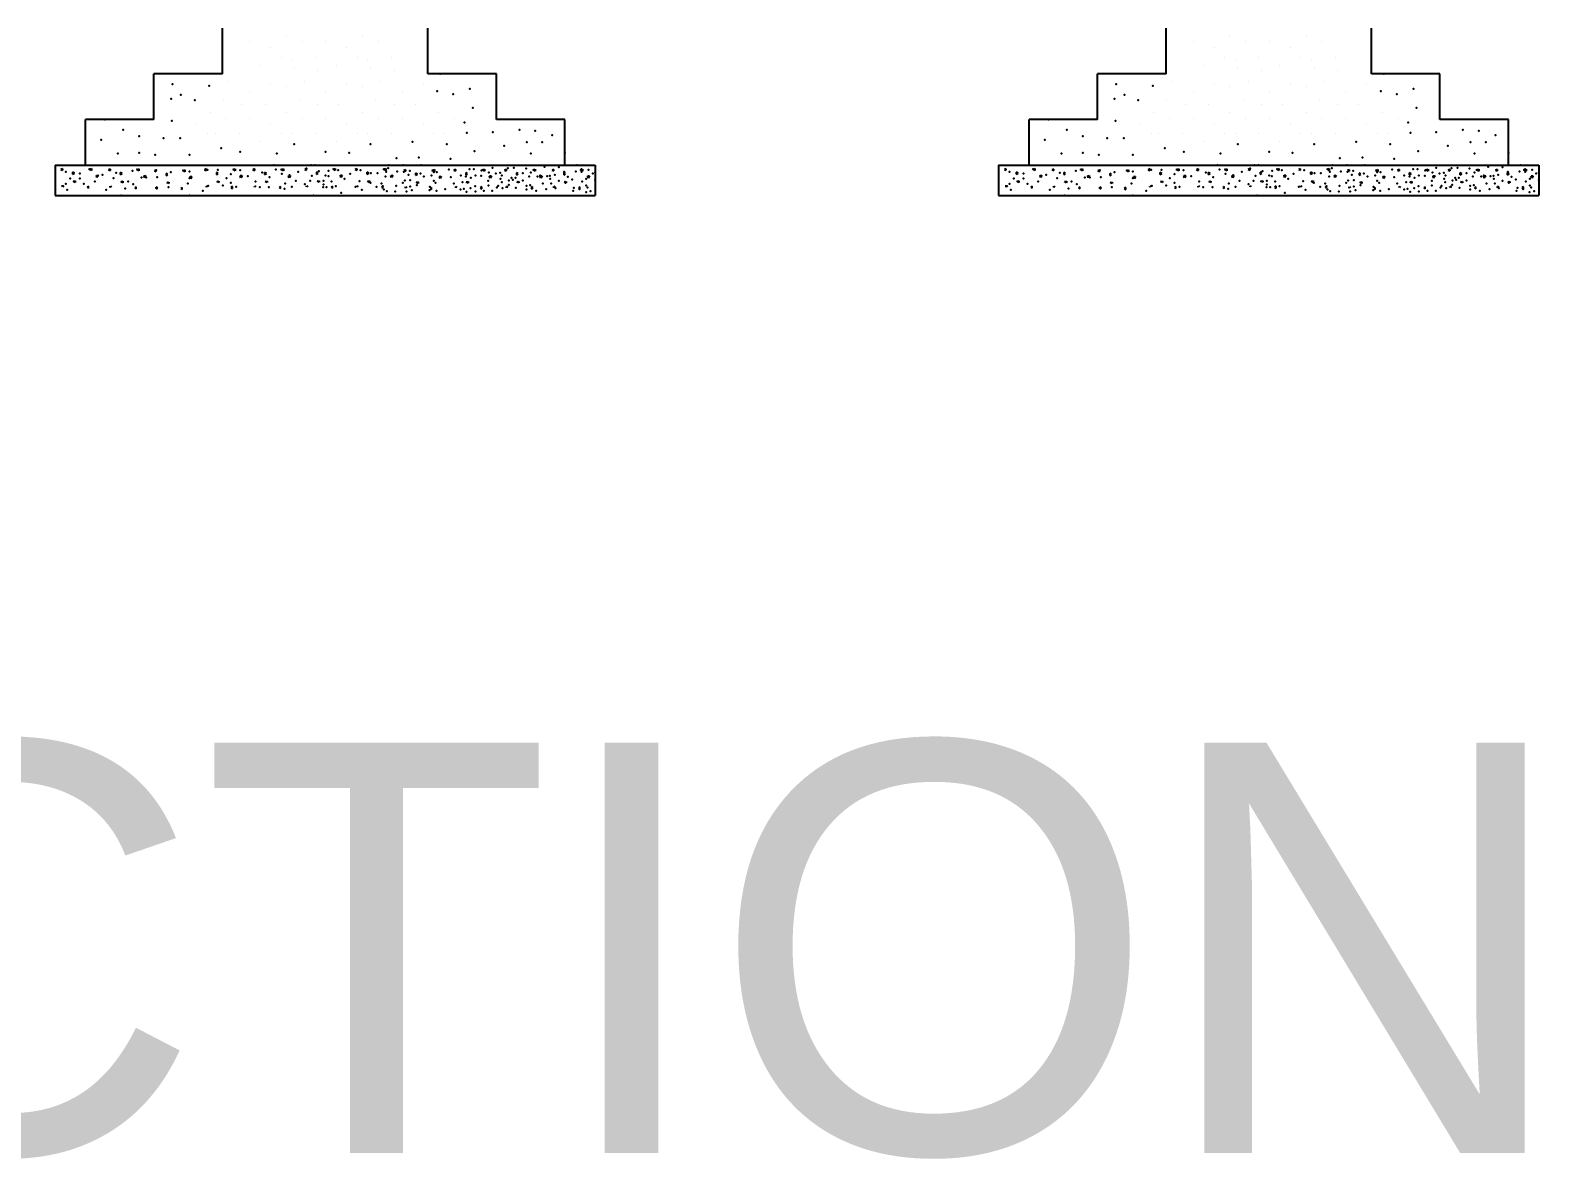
# Model space of a CAD drawing. Header units: inches. Extents: x 140261 to 278399, y 61833 to 125561.
# Drawn here: x 141424.3 to 141622.6, y 63242.2 to 63390.6 of the extents above; entities that cross this region are included whole.
import ezdxf

# ---------------------------------------------------------------- set-up
doc = ezdxf.new("R2010")
doc.units = ezdxf.units.IN
doc.layers.add('PDF_0', color=7, linetype='Continuous')
doc.styles.get("Standard").update_dxf_attribs({"font": 'arial.ttf'})

msp = doc.modelspace()

# ---------------------------------------------------------------- linework, layer by layer
for p, q in [((141449.58, 63384.88), (141449.58, 63390.88)), ((141476.58, 63384.88), (141476.58, 63390.88)), ((141573.6, 63384.88), (141573.6, 63390.88)), ((141600.6, 63384.88), (141600.6, 63390.88)), ((141440.58, 63378.88), (141440.58, 63384.88)), ((141449.58, 63384.88), (141440.58, 63384.88)), ((141485.58, 63384.88), (141476.58, 63384.88)), ((141485.58, 63378.88), (141485.58, 63384.88)), ((141564.6, 63378.88), (141564.6, 63384.88)), ((141573.6, 63384.88), (141564.6, 63384.88)), ((141609.6, 63384.88), (141600.6, 63384.88)), ((141609.6, 63378.88), (141609.6, 63384.88)), ((141431.58, 63372.88), (141431.58, 63378.88)), ((141440.58, 63378.88), (141431.58, 63378.88)), ((141494.58, 63378.88), (141485.58, 63378.88)), ((141494.58, 63372.88), (141494.58, 63378.88)), ((141555.6, 63372.88), (141555.6, 63378.88)), ((141564.6, 63378.88), (141555.6, 63378.88)), ((141618.6, 63378.88), (141609.6, 63378.88)), ((141618.6, 63372.88), (141618.6, 63378.88)), ((141427.58, 63372.88), (141427.58, 63368.88)), ((141427.58, 63372.88), (141498.58, 63372.88)), ((141428.59, 63372.39), (141428.35, 63372.28)), ((141428.35, 63372.28), (141428.59, 63372.21)), ((141428.59, 63372.21), (141428.59, 63372.39)), ((141429.88, 63371.94), (141429.88, 63371.67)), ((141430.13, 63371.81), (141429.88, 63371.94)), ((141429.88, 63371.67), (141430.13, 63371.81)), ((141432.03, 63372.32), (141432.35, 63372.42)), ((141432.35, 63372.15), (141432.03, 63372.32)), ((141432.35, 63372.42), (141432.35, 63372.15)), ((141433.03, 63371.52), (141433.27, 63371.53)), ((141433.09, 63371.24), (141433.03, 63371.52)), ((141433.27, 63371.53), (141433.09, 63371.24)), ((141434.85, 63372.34), (141434.6, 63372.23)), ((141434.6, 63372.23), (141434.85, 63372.16)), ((141434.85, 63372.16), (141434.85, 63372.34)), ((141436.14, 63371.89), (141436.14, 63371.62)), ((141436.38, 63371.76), (141436.14, 63371.89)), ((141436.14, 63371.62), (141436.38, 63371.76)), ((141438.28, 63372.27), (141438.61, 63372.37)), ((141438.61, 63372.1), (141438.28, 63372.27)), ((141438.61, 63372.37), (141438.61, 63372.1)), ((141439.29, 63371.47), (141439.52, 63371.48)), ((141439.35, 63371.19), (141439.29, 63371.47)), ((141439.52, 63371.48), (141439.35, 63371.19)), ((141440.89, 63372.22), (141440.64, 63372.11)), ((141440.64, 63372.11), (141440.89, 63372.04)), ((141440.89, 63372.04), (141440.89, 63372.22)), ((141442.18, 63371.77), (141442.18, 63371.5)), ((141442.42, 63371.64), (141442.18, 63371.77)), ((141442.18, 63371.5), (141442.42, 63371.64)), ((141444.32, 63372.15), (141444.65, 63372.25)), ((141444.65, 63371.98), (141444.32, 63372.15)), ((141444.65, 63372.25), (141444.65, 63371.98)), ((141445.33, 63371.35), (141445.56, 63371.36)), ((141445.39, 63371.07), (141445.33, 63371.35)), ((141445.56, 63371.36), (141445.39, 63371.07)), ((141447.49, 63372.36), (141447.24, 63372.25)), ((141447.24, 63372.25), (141447.49, 63372.18)), ((141447.49, 63372.18), (141447.49, 63372.36)), ((141448.78, 63371.91), (141448.78, 63371.64)), ((141449.03, 63371.78), (141448.78, 63371.91)), ((141448.78, 63371.64), (141449.03, 63371.78)), ((141450.93, 63372.29), (141451.25, 63372.39)), ((141451.25, 63372.12), (141450.93, 63372.29)), ((141451.25, 63372.39), (141451.25, 63372.12)), ((141451.93, 63371.49), (141452.17, 63371.5)), ((141451.99, 63371.21), (141451.93, 63371.49)), ((141452.17, 63371.5), (141451.99, 63371.21)), ((141453.83, 63372.36), (141453.58, 63372.25)), ((141453.58, 63372.25), (141453.83, 63372.18)), ((141453.83, 63372.18), (141453.83, 63372.36)), ((141455.12, 63371.91), (141455.12, 63371.64)), ((141455.36, 63371.78), (141455.12, 63371.91)), ((141455.12, 63371.64), (141455.36, 63371.78)), ((141457.26, 63372.29), (141457.59, 63372.39)), ((141457.59, 63372.12), (141457.26, 63372.29)), ((141457.59, 63372.39), (141457.59, 63372.12)), ((141458.27, 63371.49), (141458.51, 63371.5)), ((141458.33, 63371.21), (141458.27, 63371.49)), ((141458.51, 63371.5), (141458.33, 63371.21)), ((141460.65, 63372.4), (141460.4, 63372.29)), ((141460.4, 63372.29), (141460.65, 63372.22)), ((141460.65, 63372.22), (141460.65, 63372.4)), ((141461.94, 63371.94), (141461.94, 63371.68)), ((141462.18, 63371.82), (141461.94, 63371.94)), ((141461.94, 63371.68), (141462.18, 63371.82)), ((141464.09, 63372.33), (141464.41, 63372.43)), ((141464.41, 63372.16), (141464.09, 63372.33)), ((141464.41, 63372.43), (141464.41, 63372.16)), ((141465.09, 63371.53), (141465.33, 63371.54)), ((141465.15, 63371.25), (141465.09, 63371.53)), ((141465.33, 63371.54), (141465.15, 63371.25)), ((141467.28, 63372.39), (141467.03, 63372.28)), ((141467.03, 63372.28), (141467.28, 63372.21)), ((141467.28, 63372.21), (141467.28, 63372.39)), ((141468.57, 63371.94), (141468.57, 63371.67)), ((141468.82, 63371.81), (141468.57, 63371.94)), ((141468.57, 63371.67), (141468.82, 63371.81)), ((141470.72, 63372.32), (141471.04, 63372.42)), ((141471.04, 63372.15), (141470.72, 63372.32)), ((141471.04, 63372.42), (141471.04, 63372.15)), ((141471.72, 63371.52), (141471.96, 63371.53)), ((141471.78, 63371.24), (141471.72, 63371.52)), ((141471.96, 63371.53), (141471.78, 63371.24)), ((141473.67, 63372.25), (141473.43, 63372.14)), ((141473.43, 63372.14), (141473.67, 63372.07)), ((141473.67, 63372.07), (141473.67, 63372.25)), ((141474.96, 63371.8), (141474.96, 63371.53)), ((141475.21, 63371.67), (141474.96, 63371.8)), ((141474.96, 63371.53), (141475.21, 63371.67)), ((141477.11, 63372.18), (141477.44, 63372.28)), ((141477.44, 63372.02), (141477.11, 63372.18)), ((141477.44, 63372.28), (141477.44, 63372.02)), ((141478.12, 63371.39), (141478.35, 63371.4)), ((141478.18, 63371.1), (141478.12, 63371.39)), ((141478.35, 63371.4), (141478.18, 63371.1)), ((141480.26, 63372.3), (141480.01, 63372.19)), ((141480.01, 63372.19), (141480.26, 63372.12)), ((141480.26, 63372.12), (141480.26, 63372.3)), ((141481.55, 63371.85), (141481.55, 63371.58)), ((141481.79, 63371.72), (141481.55, 63371.85)), ((141481.55, 63371.58), (141481.79, 63371.72)), ((141483.7, 63372.23), (141484.02, 63372.33)), ((141484.02, 63372.07), (141483.7, 63372.23)), ((141484.02, 63372.33), (141484.02, 63372.07)), ((141484.7, 63371.44), (141484.94, 63371.45)), ((141484.76, 63371.15), (141484.7, 63371.44)), ((141484.94, 63371.45), (141484.76, 63371.15)), ((141486.92, 63372.31), (141486.67, 63372.2)), ((141486.67, 63372.2), (141486.92, 63372.13)), ((141486.92, 63372.13), (141486.92, 63372.31)), ((141488.21, 63371.86), (141488.21, 63371.59)), ((141488.46, 63371.73), (141488.21, 63371.86)), ((141488.21, 63371.59), (141488.46, 63371.73)), ((141490.36, 63372.24), (141490.68, 63372.34)), ((141490.68, 63372.08), (141490.36, 63372.24)), ((141490.68, 63372.34), (141490.68, 63372.08)), ((141491.36, 63371.45), (141491.6, 63371.46)), ((141491.42, 63371.16), (141491.36, 63371.45)), ((141491.6, 63371.46), (141491.42, 63371.16)), ((141493.15, 63372.31), (141492.9, 63372.2)), ((141492.9, 63372.2), (141493.15, 63372.13)), ((141493.15, 63372.13), (141493.15, 63372.31)), ((141494.44, 63371.86), (141494.44, 63371.59)), ((141494.68, 63371.73), (141494.44, 63371.86)), ((141494.44, 63371.59), (141494.68, 63371.73)), ((141496.58, 63372.24), (141496.91, 63372.34)), ((141496.91, 63372.08), (141496.58, 63372.24)), ((141496.91, 63372.34), (141496.91, 63372.08)), ((141497.59, 63371.45), (141497.83, 63371.46)), ((141497.65, 63371.16), (141497.59, 63371.45)), ((141497.83, 63371.46), (141497.65, 63371.16)), ((141498.58, 63372.88), (141498.58, 63368.88)), ((141551.6, 63372.88), (141551.6, 63368.88)), ((141551.6, 63372.88), (141622.6, 63372.88)), ((141552.61, 63372.39), (141552.37, 63372.28)), ((141552.37, 63372.28), (141552.61, 63372.21)), ((141552.61, 63372.21), (141552.61, 63372.39)), ((141553.9, 63371.94), (141553.9, 63371.67)), ((141554.15, 63371.81), (141553.9, 63371.94)), ((141553.9, 63371.67), (141554.15, 63371.81)), ((141556.05, 63372.32), (141556.38, 63372.42)), ((141556.38, 63372.15), (141556.05, 63372.32)), ((141556.38, 63372.42), (141556.38, 63372.15)), ((141557.06, 63371.52), (141557.29, 63371.53)), ((141557.12, 63371.24), (141557.06, 63371.52)), ((141557.29, 63371.53), (141557.12, 63371.24)), ((141558.87, 63372.34), (141558.62, 63372.23)), ((141558.62, 63372.23), (141558.87, 63372.16)), ((141558.87, 63372.16), (141558.87, 63372.34)), ((141560.16, 63371.89), (141560.16, 63371.62)), ((141560.4, 63371.76), (141560.16, 63371.89)), ((141560.16, 63371.62), (141560.4, 63371.76)), ((141562.31, 63372.27), (141562.63, 63372.37)), ((141562.63, 63372.1), (141562.31, 63372.27)), ((141562.63, 63372.37), (141562.63, 63372.1)), ((141563.31, 63371.47), (141563.55, 63371.48)), ((141563.37, 63371.19), (141563.31, 63371.47)), ((141563.55, 63371.48), (141563.37, 63371.19)), ((141564.91, 63372.22), (141564.66, 63372.11)), ((141564.66, 63372.11), (141564.91, 63372.04)), ((141564.91, 63372.04), (141564.91, 63372.22)), ((141566.2, 63371.77), (141566.2, 63371.5)), ((141566.44, 63371.64), (141566.2, 63371.77)), ((141566.2, 63371.5), (141566.44, 63371.64)), ((141568.35, 63372.15), (141568.67, 63372.25)), ((141568.67, 63371.98), (141568.35, 63372.15)), ((141568.67, 63372.25), (141568.67, 63371.98)), ((141569.35, 63371.35), (141569.59, 63371.36)), ((141569.41, 63371.07), (141569.35, 63371.35)), ((141569.59, 63371.36), (141569.41, 63371.07)), ((141571.51, 63372.36), (141571.27, 63372.25)), ((141571.27, 63372.25), (141571.51, 63372.18)), ((141571.51, 63372.18), (141571.51, 63372.36)), ((141572.8, 63371.91), (141572.8, 63371.64)), ((141573.05, 63371.78), (141572.8, 63371.91)), ((141572.8, 63371.64), (141573.05, 63371.78)), ((141574.95, 63372.29), (141575.27, 63372.39)), ((141575.27, 63372.12), (141574.95, 63372.29)), ((141575.27, 63372.39), (141575.27, 63372.12)), ((141575.95, 63371.49), (141576.19, 63371.5)), ((141576.01, 63371.21), (141575.95, 63371.49)), ((141576.19, 63371.5), (141576.01, 63371.21)), ((141577.85, 63372.36), (141577.6, 63372.25)), ((141577.6, 63372.25), (141577.85, 63372.18)), ((141577.85, 63372.18), (141577.85, 63372.36)), ((141579.14, 63371.91), (141579.14, 63371.64)), ((141579.39, 63371.78), (141579.14, 63371.91)), ((141579.14, 63371.64), (141579.39, 63371.78)), ((141581.29, 63372.29), (141581.61, 63372.39)), ((141581.61, 63372.12), (141581.29, 63372.29)), ((141581.61, 63372.39), (141581.61, 63372.12)), ((141582.29, 63371.49), (141582.53, 63371.5)), ((141582.35, 63371.21), (141582.29, 63371.49)), ((141582.53, 63371.5), (141582.35, 63371.21)), ((141584.67, 63372.4), (141584.42, 63372.29)), ((141584.42, 63372.29), (141584.67, 63372.22)), ((141584.67, 63372.22), (141584.67, 63372.4)), ((141585.96, 63371.94), (141585.96, 63371.68)), ((141586.21, 63371.82), (141585.96, 63371.94)), ((141585.96, 63371.68), (141586.21, 63371.82)), ((141588.11, 63372.33), (141588.43, 63372.43)), ((141588.43, 63372.16), (141588.11, 63372.33)), ((141588.43, 63372.43), (141588.43, 63372.16)), ((141589.11, 63371.53), (141589.35, 63371.54)), ((141589.17, 63371.25), (141589.11, 63371.53)), ((141589.35, 63371.54), (141589.17, 63371.25)), ((141591.3, 63372.39), (141591.06, 63372.28)), ((141591.06, 63372.28), (141591.3, 63372.21)), ((141591.3, 63372.21), (141591.3, 63372.39)), ((141592.59, 63371.94), (141592.59, 63371.67)), ((141592.84, 63371.81), (141592.59, 63371.94)), ((141592.59, 63371.67), (141592.84, 63371.81)), ((141594.74, 63372.32), (141595.06, 63372.42)), ((141595.06, 63372.15), (141594.74, 63372.32)), ((141595.06, 63372.42), (141595.06, 63372.15)), ((141595.74, 63371.52), (141595.98, 63371.53)), ((141595.8, 63371.24), (141595.74, 63371.52)), ((141595.98, 63371.53), (141595.8, 63371.24)), ((141597.7, 63372.25), (141597.45, 63372.14)), ((141597.45, 63372.14), (141597.7, 63372.07)), ((141597.7, 63372.07), (141597.7, 63372.25)), ((141598.99, 63371.8), (141598.99, 63371.53)), ((141599.23, 63371.67), (141598.99, 63371.8)), ((141598.99, 63371.53), (141599.23, 63371.67)), ((141601.13, 63372.18), (141601.46, 63372.28)), ((141601.46, 63372.02), (141601.13, 63372.18)), ((141601.46, 63372.28), (141601.46, 63372.02)), ((141602.14, 63371.39), (141602.37, 63371.4)), ((141602.2, 63371.1), (141602.14, 63371.39)), ((141602.37, 63371.4), (141602.2, 63371.1)), ((141604.28, 63372.3), (141604.03, 63372.19)), ((141604.03, 63372.19), (141604.28, 63372.12)), ((141604.28, 63372.12), (141604.28, 63372.3)), ((141605.57, 63371.85), (141605.57, 63371.58)), ((141605.82, 63371.72), (141605.57, 63371.85)), ((141605.57, 63371.58), (141605.82, 63371.72)), ((141607.72, 63372.23), (141608.04, 63372.33)), ((141608.04, 63372.07), (141607.72, 63372.23)), ((141608.04, 63372.33), (141608.04, 63372.07)), ((141608.72, 63371.44), (141608.96, 63371.45)), ((141608.78, 63371.15), (141608.72, 63371.44)), ((141608.96, 63371.45), (141608.78, 63371.15)), ((141610.94, 63372.31), (141610.69, 63372.2)), ((141610.69, 63372.2), (141610.94, 63372.13)), ((141610.94, 63372.13), (141610.94, 63372.31)), ((141612.23, 63371.86), (141612.23, 63371.59)), ((141612.48, 63371.73), (141612.23, 63371.86)), ((141612.23, 63371.59), (141612.48, 63371.73)), ((141614.38, 63372.24), (141614.7, 63372.34)), ((141614.7, 63372.08), (141614.38, 63372.24)), ((141614.7, 63372.34), (141614.7, 63372.08)), ((141615.38, 63371.45), (141615.62, 63371.46)), ((141615.44, 63371.16), (141615.38, 63371.45)), ((141615.62, 63371.46), (141615.44, 63371.16)), ((141617.17, 63372.31), (141616.92, 63372.2)), ((141616.92, 63372.2), (141617.17, 63372.13)), ((141617.17, 63372.13), (141617.17, 63372.31)), ((141618.46, 63371.86), (141618.46, 63371.59)), ((141618.71, 63371.73), (141618.46, 63371.86)), ((141618.46, 63371.59), (141618.71, 63371.73)), ((141620.61, 63372.24), (141620.93, 63372.34)), ((141620.93, 63372.08), (141620.61, 63372.24)), ((141620.93, 63372.34), (141620.93, 63372.08)), ((141621.61, 63371.45), (141621.85, 63371.46)), ((141621.67, 63371.16), (141621.61, 63371.45)), ((141621.85, 63371.46), (141621.67, 63371.16)), ((141622.6, 63372.88), (141622.6, 63368.88)), ((141428.43, 63370.14), (141428.73, 63370.16)), ((141428.58, 63369.98), (141428.57, 63370.15)), ((141428.73, 63370.16), (141428.58, 63369.98)), ((141429.96, 63370.76), (141430.23, 63370.79)), ((141430.23, 63370.6), (141429.96, 63370.76)), ((141430.23, 63370.79), (141430.23, 63370.6)), ((141431.99, 63370.08), (141431.8, 63369.95)), ((141431.8, 63369.95), (141431.99, 63369.82)), ((141431.99, 63369.82), (141431.99, 63370.08)), ((141434.84, 63369.93), (141434.83, 63370.09)), ((141434.98, 63370.11), (141434.84, 63369.93)), ((141436.22, 63370.71), (141436.48, 63370.74)), ((141436.48, 63370.55), (141436.22, 63370.71)), ((141436.48, 63370.74), (141436.48, 63370.55)), ((141438.24, 63370.03), (141438.06, 63369.9)), ((141438.06, 63369.9), (141438.24, 63369.77)), ((141438.24, 63369.77), (141438.24, 63370.03)), ((141440.88, 63369.81), (141440.86, 63369.98)), ((141441.02, 63369.99), (141440.88, 63369.81)), ((141442.25, 63370.59), (141442.52, 63370.62)), ((141442.52, 63370.43), (141442.25, 63370.59)), ((141442.52, 63370.62), (141442.52, 63370.43)), ((141444.28, 63369.91), (141444.1, 63369.78)), ((141444.1, 63369.78), (141444.28, 63369.65)), ((141444.28, 63369.65), (141444.28, 63369.91)), ((141447.48, 63369.95), (141447.47, 63370.12)), ((141447.63, 63370.13), (141447.48, 63369.95)), ((141448.86, 63370.73), (141449.12, 63370.76)), ((141449.12, 63370.57), (141448.86, 63370.73)), ((141449.12, 63370.76), (141449.12, 63370.57)), ((141450.89, 63370.05), (141450.7, 63369.92)), ((141450.7, 63369.92), (141450.89, 63369.79)), ((141450.89, 63369.79), (141450.89, 63370.05)), ((141453.82, 63369.95), (141453.81, 63370.12)), ((141453.97, 63370.13), (141453.82, 63369.95)), ((141455.2, 63370.73), (141455.46, 63370.76)), ((141455.46, 63370.57), (141455.2, 63370.73)), ((141455.46, 63370.76), (141455.46, 63370.57)), ((141457.23, 63370.05), (141457.04, 63369.92)), ((141457.04, 63369.92), (141457.23, 63369.79)), ((141457.23, 63369.79), (141457.23, 63370.05)), ((141460.64, 63369.99), (141460.63, 63370.15)), ((141460.79, 63370.16), (141460.64, 63369.99)), ((141462.02, 63370.76), (141462.28, 63370.79)), ((141462.28, 63370.61), (141462.02, 63370.76)), ((141462.28, 63370.79), (141462.28, 63370.61)), ((141464.05, 63370.08), (141463.86, 63369.96)), ((141463.86, 63369.96), (141464.05, 63369.83)), ((141464.05, 63369.83), (141464.05, 63370.08)), ((141467.27, 63369.98), (141467.26, 63370.15)), ((141467.42, 63370.16), (141467.27, 63369.98)), ((141468.65, 63370.76), (141468.91, 63370.79)), ((141468.91, 63370.6), (141468.65, 63370.76)), ((141468.91, 63370.79), (141468.91, 63370.6)), ((141470.68, 63370.08), (141470.49, 63369.95)), ((141470.49, 63369.95), (141470.68, 63369.82)), ((141470.68, 63369.82), (141470.68, 63370.08)), ((141473.66, 63369.84), (141473.65, 63370.01)), ((141473.81, 63370.02), (141473.66, 63369.84)), ((141475.04, 63370.62), (141475.31, 63370.65)), ((141475.31, 63370.46), (141475.04, 63370.62)), ((141475.31, 63370.65), (141475.31, 63370.46)), ((141477.07, 63369.94), (141476.89, 63369.81)), ((141476.89, 63369.81), (141477.07, 63369.68)), ((141477.07, 63369.68), (141477.07, 63369.94)), ((141480.25, 63369.89), (141480.24, 63370.06)), ((141480.4, 63370.07), (141480.25, 63369.89)), ((141481.63, 63370.67), (141481.89, 63370.7)), ((141481.89, 63370.51), (141481.63, 63370.67)), ((141481.89, 63370.7), (141481.89, 63370.51)), ((141483.66, 63369.99), (141483.47, 63369.86)), ((141483.47, 63369.86), (141483.66, 63369.73)), ((141483.66, 63369.73), (141483.66, 63369.99)), ((141486.91, 63369.9), (141486.9, 63370.07)), ((141487.06, 63370.08), (141486.91, 63369.9)), ((141488.29, 63370.68), (141488.55, 63370.71)), ((141488.55, 63370.52), (141488.29, 63370.68)), ((141488.55, 63370.71), (141488.55, 63370.52)), ((141490.32, 63370), (141490.13, 63369.87)), ((141490.13, 63369.87), (141490.32, 63369.74)), ((141490.32, 63369.74), (141490.32, 63370)), ((141493.14, 63369.9), (141493.13, 63370.07)), ((141493.29, 63370.08), (141493.14, 63369.9)), ((141494.52, 63370.68), (141494.78, 63370.71)), ((141494.78, 63370.52), (141494.52, 63370.68)), ((141494.78, 63370.71), (141494.78, 63370.52)), ((141496.55, 63370), (141496.36, 63369.87)), ((141496.36, 63369.87), (141496.55, 63369.74)), ((141496.55, 63369.74), (141496.55, 63370)), ((141552.46, 63370.14), (141552.75, 63370.16)), ((141552.6, 63369.98), (141552.59, 63370.15)), ((141552.75, 63370.16), (141552.6, 63369.98)), ((141553.98, 63370.76), (141554.25, 63370.79)), ((141554.25, 63370.6), (141553.98, 63370.76)), ((141554.25, 63370.79), (141554.25, 63370.6)), ((141556.01, 63370.08), (141555.82, 63369.95)), ((141555.82, 63369.95), (141556.01, 63369.82)), ((141556.01, 63369.82), (141556.01, 63370.08)), ((141558.86, 63369.93), (141558.85, 63370.09)), ((141559.01, 63370.11), (141558.86, 63369.93)), ((141560.24, 63370.71), (141560.5, 63370.74)), ((141560.5, 63370.55), (141560.24, 63370.71)), ((141560.5, 63370.74), (141560.5, 63370.55)), ((141562.27, 63370.03), (141562.08, 63369.9)), ((141562.08, 63369.9), (141562.27, 63369.77)), ((141562.27, 63369.77), (141562.27, 63370.03)), ((141564.9, 63369.81), (141564.89, 63369.98)), ((141565.05, 63369.99), (141564.9, 63369.81)), ((141566.28, 63370.59), (141566.54, 63370.62)), ((141566.54, 63370.43), (141566.28, 63370.59)), ((141566.54, 63370.62), (141566.54, 63370.43)), ((141568.31, 63369.91), (141568.12, 63369.78)), ((141568.12, 63369.78), (141568.31, 63369.65)), ((141568.31, 63369.65), (141568.31, 63369.91)), ((141571.5, 63369.95), (141571.49, 63370.12)), ((141571.65, 63370.13), (141571.5, 63369.95)), ((141572.88, 63370.73), (141573.15, 63370.76)), ((141573.15, 63370.57), (141572.88, 63370.73)), ((141573.15, 63370.76), (141573.15, 63370.57)), ((141574.91, 63370.05), (141574.72, 63369.92)), ((141574.72, 63369.92), (141574.91, 63369.79)), ((141574.91, 63369.79), (141574.91, 63370.05)), ((141577.84, 63369.95), (141577.83, 63370.12)), ((141577.99, 63370.13), (141577.84, 63369.95)), ((141579.22, 63370.73), (141579.48, 63370.76)), ((141579.48, 63370.57), (141579.22, 63370.73)), ((141579.48, 63370.76), (141579.48, 63370.57)), ((141581.25, 63370.05), (141581.06, 63369.92)), ((141581.06, 63369.92), (141581.25, 63369.79)), ((141581.25, 63369.79), (141581.25, 63370.05)), ((141584.66, 63369.99), (141584.65, 63370.15)), ((141584.81, 63370.16), (141584.66, 63369.99)), ((141586.04, 63370.76), (141586.31, 63370.79)), ((141586.31, 63370.61), (141586.04, 63370.76)), ((141586.31, 63370.79), (141586.31, 63370.61)), ((141588.07, 63370.08), (141587.88, 63369.96)), ((141587.88, 63369.96), (141588.07, 63369.83)), ((141588.07, 63369.83), (141588.07, 63370.08)), ((141591.29, 63369.98), (141591.28, 63370.15)), ((141591.44, 63370.16), (141591.29, 63369.98)), ((141592.67, 63370.76), (141592.94, 63370.79)), ((141592.94, 63370.6), (141592.67, 63370.76)), ((141592.94, 63370.79), (141592.94, 63370.6)), ((141594.7, 63370.08), (141594.51, 63369.95)), ((141594.51, 63369.95), (141594.7, 63369.82)), ((141594.7, 63369.82), (141594.7, 63370.08)), ((141597.69, 63369.84), (141597.68, 63370.01)), ((141597.83, 63370.02), (141597.69, 63369.84)), ((141599.07, 63370.62), (141599.33, 63370.65)), ((141599.33, 63370.46), (141599.07, 63370.62)), ((141599.33, 63370.65), (141599.33, 63370.46)), ((141601.09, 63369.94), (141600.91, 63369.81)), ((141600.91, 63369.81), (141601.09, 63369.68)), ((141601.09, 63369.68), (141601.09, 63369.94)), ((141604.27, 63369.89), (141604.26, 63370.06)), ((141604.42, 63370.07), (141604.27, 63369.89)), ((141605.65, 63370.67), (141605.91, 63370.7)), ((141605.91, 63370.51), (141605.65, 63370.67)), ((141605.91, 63370.7), (141605.91, 63370.51)), ((141607.68, 63369.99), (141607.49, 63369.86)), ((141607.49, 63369.86), (141607.68, 63369.73)), ((141607.68, 63369.73), (141607.68, 63369.99)), ((141610.93, 63369.9), (141610.92, 63370.07)), ((141611.08, 63370.08), (141610.93, 63369.9)), ((141612.31, 63370.68), (141612.58, 63370.71)), ((141612.58, 63370.52), (141612.31, 63370.68)), ((141612.58, 63370.71), (141612.58, 63370.52)), ((141614.34, 63370), (141614.15, 63369.87)), ((141614.15, 63369.87), (141614.34, 63369.74)), ((141614.34, 63369.74), (141614.34, 63370)), ((141617.16, 63369.9), (141617.15, 63370.07)), ((141617.31, 63370.08), (141617.16, 63369.9)), ((141618.54, 63370.68), (141618.8, 63370.71)), ((141618.8, 63370.52), (141618.54, 63370.68)), ((141618.8, 63370.71), (141618.8, 63370.52)), ((141620.57, 63370), (141620.38, 63369.87)), ((141620.38, 63369.87), (141620.57, 63369.74)), ((141620.57, 63369.74), (141620.57, 63370)), ((141427.58, 63368.88), (141498.58, 63368.88)), ((141551.6, 63368.88), (141622.6, 63368.88))]:
    msp.add_line(p, q)
for p in [(141443.03, 63383.49), (141447.83, 63383.29), (141478.21, 63384.88), (141567.05, 63383.49), (141571.85, 63383.29), (141602.23, 63384.88), (141442.83, 63381.59), (141444.13, 63382.09), (141445.93, 63381.39), (141477.81, 63382.59), (141479.91, 63382.19), (141482.11, 63382.89), (141566.85, 63381.59), (141568.15, 63382.09), (141569.95, 63381.39), (141601.83, 63382.59), (141603.93, 63382.19), (141606.13, 63382.89), (141482.51, 63380.39), (141606.53, 63380.39), (141434.14, 63378.88), (141436.54, 63377.49), (141442.93, 63378.69), (141481.41, 63378.49), (141485.11, 63377.19), (141485.11, 63377.19), (141488.61, 63377.49), (141490.7, 63377.39), (141558.16, 63378.88), (141560.56, 63377.49), (141566.95, 63378.69), (141605.43, 63378.49), (141609.13, 63377.19), (141609.13, 63377.19), (141612.63, 63377.49), (141614.73, 63377.39), (141433.64, 63376.19), (141438.63, 63376.69), (141438.63, 63376.69), (141441.83, 63376.39), (141444.03, 63376.39), (141459.02, 63375.6), (141469.04, 63375.6), (141469.04, 63375.6), (141474.57, 63375.94), (141479.06, 63375.6), (141481.71, 63377.09), (141486.61, 63375.4), (141486.61, 63375.4), (141489.6, 63375.9), (141491.6, 63375.88), (141492.9, 63376.79), (141557.66, 63376.19), (141562.66, 63376.69), (141562.66, 63376.69), (141565.85, 63376.39), (141568.05, 63376.39), (141583.04, 63375.6), (141593.06, 63375.6), (141593.06, 63375.6), (141598.59, 63375.94), (141603.08, 63375.6), (141605.73, 63377.09), (141610.63, 63375.4), (141610.63, 63375.4), (141613.63, 63375.9), (141615.63, 63375.88), (141616.92, 63376.79), (141435.84, 63374.4), (141438.63, 63374.5), (141440.73, 63374.2), (141440.73, 63374.2), (141445.23, 63374.2), (141449.43, 63375.1), (141451.93, 63374.6), (141456.72, 63374.4), (141463.12, 63374.6), (141466.22, 63374.5), (141472.44, 63373.76), (141475.41, 63373.87), (141479.55, 63373.71), (141482.71, 63374.7), (141490.1, 63374.4), (141494.58, 63374.5), (141559.86, 63374.4), (141562.66, 63374.5), (141564.76, 63374.2), (141564.76, 63374.2), (141569.25, 63374.2), (141573.45, 63375.1), (141575.95, 63374.6), (141580.75, 63374.4), (141587.14, 63374.6), (141590.24, 63374.5), (141596.46, 63373.76), (141599.43, 63373.87), (141603.57, 63373.71), (141606.73, 63374.7), (141614.13, 63374.4), (141618.6, 63374.5), (141429, 63371.98), (141430.84, 63371.78), (141433.83, 63371.58), (141435.62, 63371.86), (141437.74, 63372.1), (141438.93, 63371.26), (141439.57, 63371.23), (141440.89, 63372.22), (141441.01, 63371.3), (141442.8, 63371.94), (141445.23, 63372.02), (141447.62, 63372.26), (141448.98, 63372.26), (141450.69, 63371.66), (141451.89, 63372.22), (141452.9, 63371.4), (141454.8, 63371.9), (141455.76, 63371.3), (141456.32, 63372.88), (141456.59, 63372.3), (141457.39, 63371.7), (141458.39, 63371.54), (141459.52, 63372), (141460.65, 63372.4), (141461.22, 63372.88), (141461.32, 63371.47), (141461.72, 63372.88), (141462.25, 63372.07), (141463.12, 63371.5), (141463.5, 63371.41), (141463.52, 63372.12), (141464.8, 63372.2), (141466.35, 63371.72), (141466.35, 63371.72), (141467.72, 63372.2), (141469.07, 63371.82), (141469.95, 63371.82), (141471.02, 63371.35), (141471.1, 63372), (141471.37, 63372.45), (141471.47, 63372.88), (141471.85, 63371.35), (141472.55, 63372.02), (141473.35, 63372.88), (141473.42, 63371.97), (141474.02, 63371.6), (141474.2, 63372.1), (141475.6, 63371.75), (141475.71, 63372.88), (141476.04, 63371.38), (141477.07, 63371.52), (141477.35, 63371.95), (141477.78, 63371.93), (141479.32, 63372.29), (141479.59, 63371.3), (141480.9, 63371.52), (141481.58, 63371.39), (141482.05, 63372.35), (141482.25, 63371.19), (141482.63, 63372.35), (141482.82, 63371.49), (141483.6, 63371.46), (141483.64, 63372.15), (141484.61, 63371.88), (141485.09, 63372.52), (141485.51, 63371.77), (141486.09, 63371.85), (141486.3, 63371.52), (141487.1, 63372.46), (141487.9, 63372.52), (141488.09, 63371.21), (141489.06, 63371.83), (141489.48, 63372.43), (141489.89, 63371.36), (141490.11, 63371.88), (141490.99, 63371.38), (141491.36, 63371.51), (141491.93, 63372.65), (141492.24, 63371.41), (141492.62, 63371.47), (141493.26, 63371.61), (141493.79, 63372.59), (141494.49, 63371.97), (141494.97, 63371.32), (141496.04, 63372.01), (141496.15, 63372.88), (141496.77, 63372.34), (141496.77, 63371.98), (141497.71, 63372.24), (141498.25, 63371.76), (141498.58, 63371.91), (141498.58, 63371.91), (141553.03, 63371.98), (141554.86, 63371.78), (141557.85, 63371.58), (141559.64, 63371.86), (141561.76, 63372.1), (141562.95, 63371.26), (141563.59, 63371.23), (141564.91, 63372.22), (141565.03, 63371.3), (141566.82, 63371.94), (141569.25, 63372.02), (141571.65, 63372.26), (141573, 63372.26), (141574.72, 63371.66), (141575.91, 63372.22), (141576.92, 63371.4), (141578.82, 63371.9), (141579.78, 63371.3), (141580.35, 63372.88), (141580.62, 63372.3), (141581.41, 63371.7), (141582.41, 63371.54), (141583.55, 63372), (141584.67, 63372.4), (141585.24, 63372.88), (141585.35, 63371.47), (141585.75, 63372.88), (141586.27, 63372.07), (141587.15, 63371.5), (141587.52, 63371.41), (141587.55, 63372.12), (141588.82, 63372.2), (141590.37, 63371.72), (141590.37, 63371.72), (141591.75, 63372.2), (141593.1, 63371.82), (141593.97, 63371.82), (141595.05, 63371.35), (141595.12, 63372), (141595.4, 63372.45), (141595.5, 63372.88), (141595.87, 63371.35), (141596.57, 63372.02), (141597.37, 63372.88), (141597.45, 63371.97), (141598.04, 63371.6), (141598.22, 63372.1), (141599.62, 63371.75), (141599.73, 63372.88), (141600.07, 63371.38), (141601.1, 63371.52), (141601.37, 63371.95), (141601.81, 63371.93), (141603.34, 63372.29), (141603.61, 63371.3), (141604.92, 63371.52), (141605.6, 63371.39), (141606.07, 63372.35), (141606.27, 63371.19), (141606.65, 63372.35), (141606.84, 63371.49), (141607.62, 63371.46), (141607.66, 63372.15), (141608.63, 63371.88), (141609.11, 63372.52), (141609.53, 63371.77), (141610.11, 63371.85), (141610.33, 63371.52), (141611.12, 63372.46), (141611.92, 63372.52), (141612.11, 63371.21), (141613.08, 63371.83), (141613.51, 63372.43), (141613.91, 63371.36), (141614.13, 63371.88), (141615.01, 63371.38), (141615.39, 63371.51), (141615.95, 63372.65), (141616.26, 63371.41), (141616.64, 63371.47), (141617.28, 63371.61), (141617.82, 63372.59), (141618.51, 63371.97), (141618.99, 63371.32), (141620.06, 63372.01), (141620.18, 63372.88), (141620.8, 63372.34), (141620.8, 63371.98), (141621.74, 63372.24), (141622.27, 63371.76), (141622.6, 63371.91), (141622.6, 63371.91), (141429, 63370.39), (141429.16, 63369.63), (141429.56, 63371.11), (141430.84, 63371.11), (141431.36, 63370.39), (141432.79, 63370.71), (141434.31, 63369.63), (141435.26, 63371.15), (141436.78, 63369.79), (141437.18, 63370.71), (141437.18, 63370.71), (141437.86, 63370.35), (141440.97, 63369.79), (141442.48, 63369.95), (141445.03, 63370.47), (141445.23, 63371.15), (141445.23, 63371.15), (141446.99, 63369.47), (141447.7, 63370.15), (141449.62, 63370.19), (141450.1, 63371.15), (141450.69, 63370.55), (141451.37, 63370.03), (141453.92, 63370.71), (141454.48, 63369.95), (141455.67, 63369.97), (141457.72, 63369.75), (141457.83, 63370.43), (141458.72, 63370), (141459.23, 63370.79), (141460.42, 63370.37), (141461.1, 63370.82), (141462.8, 63369.97), (141462.85, 63370.8), (141462.85, 63370.3), (141463.25, 63369.97), (141463.92, 63370.72), (141464.5, 63370.1), (141465.17, 63369.22), (141465.62, 63371.05), (141467.05, 63370.02), (141467.6, 63370.75), (141467.92, 63369.62), (141469.02, 63370.52), (141469.82, 63370.02), (141470.47, 63370.47), (141470.67, 63370.1), (141470.8, 63369.67), (141471.17, 63369.44), (141472.28, 63369.42), (141472.4, 63370.15), (141472.4, 63370.15), (141473.27, 63370.52), (141473.54, 63370.85), (141473.77, 63369.4), (141474.25, 63370.87), (141474.25, 63370.05), (141474.49, 63369.56), (141475.15, 63370.25), (141476.8, 63369.58), (141476.85, 63370), (141477.35, 63370.8), (141477.58, 63370.55), (141477.72, 63369.48), (141478.87, 63369.72), (141479.98, 63370.44), (141480.87, 63369.66), (141481.12, 63370.62), (141481.31, 63369.77), (141481.66, 63369.34), (141482.2, 63369.84), (141482.78, 63370.09), (141482.82, 63369.39), (141483.93, 63369.48), (141484.5, 63370.8), (141484.54, 63370.19), (141485.04, 63369.48), (141485.64, 63369.91), (141485.8, 63370.14), (141486.14, 63371.07), (141486.29, 63370.61), (141486.41, 63369.84), (141487.21, 63370.27), (141487.24, 63370.83), (141487.59, 63371.18), (141487.73, 63370.93), (141488.14, 63369.86), (141489.06, 63370.83), (141489.56, 63370.13), (141489.56, 63369.67), (141490.01, 63370.24), (141490.83, 63369.5), (141491.69, 63370.44), (141492.12, 63369.69), (141492.65, 63371.05), (141492.79, 63370.47), (141493.34, 63369.84), (141493.79, 63370.82), (141494.66, 63370.55), (141495.54, 63370.99), (141495.66, 63369.48), (141495.77, 63369.86), (141495.77, 63369.86), (141496.51, 63369.7), (141496.88, 63370.71), (141497.37, 63369.31), (141497.4, 63371.08), (141497.4, 63370.2), (141497.57, 63369.92), (141497.97, 63369.44), (141498.58, 63370.88), (141498.58, 63370.88), (141553.03, 63370.39), (141553.19, 63369.63), (141553.58, 63371.11), (141554.86, 63371.11), (141555.38, 63370.39), (141556.81, 63370.71), (141558.33, 63369.63), (141559.29, 63371.15), (141560.8, 63369.79), (141561.2, 63370.71), (141561.2, 63370.71), (141561.88, 63370.35), (141564.99, 63369.79), (141566.5, 63369.95), (141569.05, 63370.47), (141569.25, 63371.15), (141569.25, 63371.15), (141571.01, 63369.47), (141571.73, 63370.15), (141573.64, 63370.19), (141574.12, 63371.15), (141574.72, 63370.55), (141575.39, 63370.03), (141577.95, 63370.71), (141578.5, 63369.95), (141579.69, 63369.97), (141581.75, 63369.75), (141581.85, 63370.43), (141582.75, 63370), (141583.25, 63370.79), (141584.45, 63370.37), (141585.12, 63370.82), (141586.82, 63369.97), (141586.87, 63370.8), (141586.87, 63370.3), (141587.27, 63369.97), (141587.95, 63370.72), (141588.52, 63370.1), (141589.2, 63369.22), (141589.65, 63371.05), (141591.07, 63370.02), (141591.62, 63370.75), (141591.95, 63369.62), (141593.05, 63370.52), (141593.85, 63370.02), (141594.5, 63370.47), (141594.7, 63370.1), (141594.82, 63369.67), (141595.19, 63369.44), (141596.3, 63369.42), (141596.42, 63370.15), (141596.42, 63370.15), (141597.3, 63370.52), (141597.56, 63370.85), (141597.79, 63369.4), (141598.27, 63370.87), (141598.27, 63370.05), (141598.51, 63369.56), (141599.17, 63370.25), (141600.82, 63369.58), (141600.87, 63370), (141601.37, 63370.8), (141601.6, 63370.55), (141601.74, 63369.48), (141602.89, 63369.72), (141604, 63370.44), (141604.89, 63369.66), (141605.15, 63370.62), (141605.33, 63369.77), (141605.68, 63369.34), (141606.23, 63369.84), (141606.81, 63370.09), (141606.84, 63369.39), (141607.95, 63369.48), (141608.52, 63370.8), (141608.56, 63370.19), (141609.06, 63369.48), (141609.66, 63369.91), (141609.82, 63370.14), (141610.17, 63371.07), (141610.31, 63370.61), (141610.43, 63369.84), (141611.23, 63370.27), (141611.26, 63370.83), (141611.61, 63371.18), (141611.75, 63370.93), (141612.16, 63369.86), (141613.08, 63370.83), (141613.58, 63370.13), (141613.58, 63369.67), (141614.04, 63370.24), (141614.85, 63369.5), (141615.72, 63370.44), (141616.14, 63369.69), (141616.67, 63371.05), (141616.81, 63370.47), (141617.36, 63369.84), (141617.81, 63370.82), (141618.68, 63370.55), (141619.56, 63370.99), (141619.68, 63369.48), (141619.79, 63369.86), (141619.79, 63369.86), (141620.53, 63369.7), (141620.91, 63370.71), (141621.39, 63369.31), (141621.42, 63371.08), (141621.42, 63370.2), (141621.59, 63369.92), (141621.99, 63369.44), (141622.6, 63370.88), (141622.6, 63370.88), (141436.26, 63368.88), (141445.23, 63368.88), (141461.57, 63368.88), (141461.57, 63368.88), (141560.28, 63368.88), (141569.25, 63368.88), (141585.59, 63368.88), (141585.59, 63368.88)]:
    msp.add_point(p)
at = {"layer": 'PDF_0', "lineweight": 25}
for points in [[(141453.14, 63389.07), (141453.14, 63389.07)], [(141457.98, 63389.77), (141457.98, 63389.77)], [(141460.05, 63389.07), (141460.05, 63389.07)], [(141463.16, 63389.07), (141463.16, 63389.07)], [(141468, 63389.77), (141468, 63389.77)], [(141470.08, 63389.07), (141470.08, 63389.07)], [(141577.16, 63389.07), (141577.16, 63389.07)], [(141582, 63389.77), (141582, 63389.77)], [(141584.08, 63389.07), (141584.08, 63389.07)], [(141587.19, 63389.07), (141587.19, 63389.07)], [(141592.03, 63389.77), (141592.03, 63389.77)], [(141594.1, 63389.07), (141594.1, 63389.07)], [(141455.91, 63388.38), (141455.91, 63388.38)], [(141465.93, 63388.38), (141465.93, 63388.38)], [(141579.93, 63388.38), (141579.93, 63388.38)], [(141589.95, 63388.38), (141589.95, 63388.38)], [(141454.52, 63385.96), (141454.52, 63385.96)], [(141457.29, 63387), (141457.29, 63387)], [(141458.67, 63386.65), (141458.67, 63386.65)], [(141459.02, 63385.62), (141459.02, 63385.62)], [(141461.78, 63387), (141461.78, 63387)], [(141462.13, 63385.27), (141462.13, 63385.27)], [(141464.55, 63385.96), (141464.55, 63385.96)], [(141467.31, 63387), (141467.31, 63387)], [(141468.69, 63386.65), (141468.69, 63386.65)], [(141469.04, 63385.62), (141469.04, 63385.62)], [(141471.8, 63387), (141471.8, 63387)], [(141472.15, 63385.27), (141472.15, 63385.27)], [(141578.55, 63385.96), (141578.55, 63385.96)], [(141581.31, 63387), (141581.31, 63387)], [(141582.69, 63386.65), (141582.69, 63386.65)], [(141583.04, 63385.62), (141583.04, 63385.62)], [(141585.8, 63387), (141585.8, 63387)], [(141586.15, 63385.27), (141586.15, 63385.27)], [(141588.57, 63385.96), (141588.57, 63385.96)], [(141591.33, 63387), (141591.33, 63387)], [(141592.72, 63386.65), (141592.72, 63386.65)], [(141593.06, 63385.62), (141593.06, 63385.62)], [(141595.83, 63387), (141595.83, 63387)], [(141596.17, 63385.27), (141596.17, 63385.27)], [(141450.38, 63383.89), (141450.38, 63383.89)], [(141455.91, 63383.54), (141455.91, 63383.54)], [(141457.98, 63383.2), (141457.98, 63383.2)], [(141460.4, 63383.89), (141460.4, 63383.89)], [(141465.93, 63383.54), (141465.93, 63383.54)], [(141468, 63383.2), (141468, 63383.2)], [(141470.42, 63383.89), (141470.42, 63383.89)], [(141475.95, 63383.54), (141475.95, 63383.54)], [(141574.4, 63383.89), (141574.4, 63383.89)], [(141579.93, 63383.54), (141579.93, 63383.54)], [(141582, 63383.2), (141582, 63383.2)], [(141584.42, 63383.89), (141584.42, 63383.89)], [(141589.95, 63383.54), (141589.95, 63383.54)], [(141592.03, 63383.2), (141592.03, 63383.2)], [(141594.44, 63383.89), (141594.44, 63383.89)], [(141599.97, 63383.54), (141599.97, 63383.54)], [(141449.69, 63381.47), (141449.69, 63381.47)], [(141453.14, 63382.51), (141453.14, 63382.51)], [(141459.71, 63381.47), (141459.71, 63381.47)], [(141463.16, 63382.51), (141463.16, 63382.51)], [(141469.73, 63381.47), (141469.73, 63381.47)], [(141473.19, 63382.51), (141473.19, 63382.51)], [(141573.71, 63381.47), (141573.71, 63381.47)], [(141577.16, 63382.51), (141577.16, 63382.51)], [(141583.73, 63381.47), (141583.73, 63381.47)], [(141587.19, 63382.51), (141587.19, 63382.51)], [(141593.75, 63381.47), (141593.75, 63381.47)], [(141597.21, 63382.51), (141597.21, 63382.51)], [(141447.96, 63379.74), (141447.96, 63379.74)], [(141452.11, 63380.78), (141452.11, 63380.78)], [(141455.22, 63380.78), (141455.22, 63380.78)], [(141457.98, 63379.74), (141457.98, 63379.74)], [(141462.13, 63380.78), (141462.13, 63380.78)], [(141464.89, 63380.78), (141464.89, 63380.78)], [(141468, 63379.74), (141468, 63379.74)], [(141472.15, 63380.78), (141472.15, 63380.78)], [(141474.92, 63380.78), (141474.92, 63380.78)], [(141478.03, 63379.74), (141478.03, 63379.74)], [(141571.98, 63379.74), (141571.98, 63379.74)], [(141576.13, 63380.78), (141576.13, 63380.78)], [(141579.24, 63380.78), (141579.24, 63380.78)], [(141582, 63379.74), (141582, 63379.74)], [(141586.15, 63380.78), (141586.15, 63380.78)], [(141588.91, 63380.78), (141588.91, 63380.78)], [(141592.03, 63379.74), (141592.03, 63379.74)], [(141596.17, 63380.78), (141596.17, 63380.78)], [(141598.94, 63380.78), (141598.94, 63380.78)], [(141602.05, 63379.74), (141602.05, 63379.74)], [(141446.23, 63378.36), (141446.23, 63378.36)], [(141450.03, 63379.05), (141450.03, 63379.05)], [(141453.14, 63379.05), (141453.14, 63379.05)], [(141455.91, 63378.36), (141455.91, 63378.36)], [(141460.05, 63379.05), (141460.05, 63379.05)], [(141463.16, 63379.05), (141463.16, 63379.05)], [(141465.93, 63378.36), (141465.93, 63378.36)], [(141470.08, 63379.05), (141470.08, 63379.05)], [(141473.19, 63379.05), (141473.19, 63379.05)], [(141475.95, 63378.36), (141475.95, 63378.36)], [(141480.1, 63379.05), (141480.1, 63379.05)], [(141570.25, 63378.36), (141570.25, 63378.36)], [(141574.05, 63379.05), (141574.05, 63379.05)], [(141577.16, 63379.05), (141577.16, 63379.05)], [(141579.93, 63378.36), (141579.93, 63378.36)], [(141584.08, 63379.05), (141584.08, 63379.05)], [(141587.19, 63379.05), (141587.19, 63379.05)], [(141589.95, 63378.36), (141589.95, 63378.36)], [(141594.1, 63379.05), (141594.1, 63379.05)], [(141597.21, 63379.05), (141597.21, 63379.05)], [(141599.97, 63378.36), (141599.97, 63378.36)], [(141604.12, 63379.05), (141604.12, 63379.05)], [(141447.61, 63376.98), (141447.61, 63376.98)], [(141448.65, 63376.98), (141448.65, 63376.98)], [(141451.76, 63376.98), (141451.76, 63376.98)], [(141454.52, 63375.94), (141454.52, 63375.94)], [(141457.29, 63376.98), (141457.29, 63376.98)], [(141458.67, 63376.98), (141458.67, 63376.98)], [(141459.02, 63375.6), (141459.02, 63375.6)], [(141461.78, 63376.98), (141461.78, 63376.98)], [(141464.55, 63375.94), (141464.55, 63375.94)], [(141467.31, 63376.98), (141467.31, 63376.98)], [(141468.69, 63376.98), (141468.69, 63376.98)], [(141469.04, 63375.6), (141469.04, 63375.6)], [(141471.8, 63376.98), (141471.8, 63376.98)], [(141474.57, 63375.94), (141474.57, 63375.94)], [(141477.33, 63376.98), (141477.33, 63376.98)], [(141478.72, 63376.98), (141478.72, 63376.98)], [(141479.06, 63375.6), (141479.06, 63375.6)], [(141571.63, 63376.98), (141571.63, 63376.98)], [(141572.67, 63376.98), (141572.67, 63376.98)], [(141575.78, 63376.98), (141575.78, 63376.98)], [(141578.55, 63375.94), (141578.55, 63375.94)], [(141581.31, 63376.98), (141581.31, 63376.98)], [(141582.69, 63376.98), (141582.69, 63376.98)], [(141583.04, 63375.6), (141583.04, 63375.6)], [(141585.8, 63376.98), (141585.8, 63376.98)], [(141588.57, 63375.94), (141588.57, 63375.94)], [(141591.33, 63376.98), (141591.33, 63376.98)], [(141592.72, 63376.98), (141592.72, 63376.98)], [(141593.06, 63375.6), (141593.06, 63375.6)], [(141595.83, 63376.98), (141595.83, 63376.98)], [(141598.59, 63375.94), (141598.59, 63375.94)], [(141601.36, 63376.98), (141601.36, 63376.98)], [(141602.74, 63376.98), (141602.74, 63376.98)], [(141603.08, 63375.6), (141603.08, 63375.6)]]:
    msp.add_lwpolyline(points, dxfattribs=at)

# ---------------------------------------------------------------- texts
at = {"insert": (141291.84, 63296.96), "char_height": 53.963, "attachment_point": 1}
msp.add_mtext_dynamic_manual_height_columns('SECTION', width=7598.2284, gutter_width=269.82, heights=[0], dxfattribs=at)

doc.saveas('drawing.dxf')
